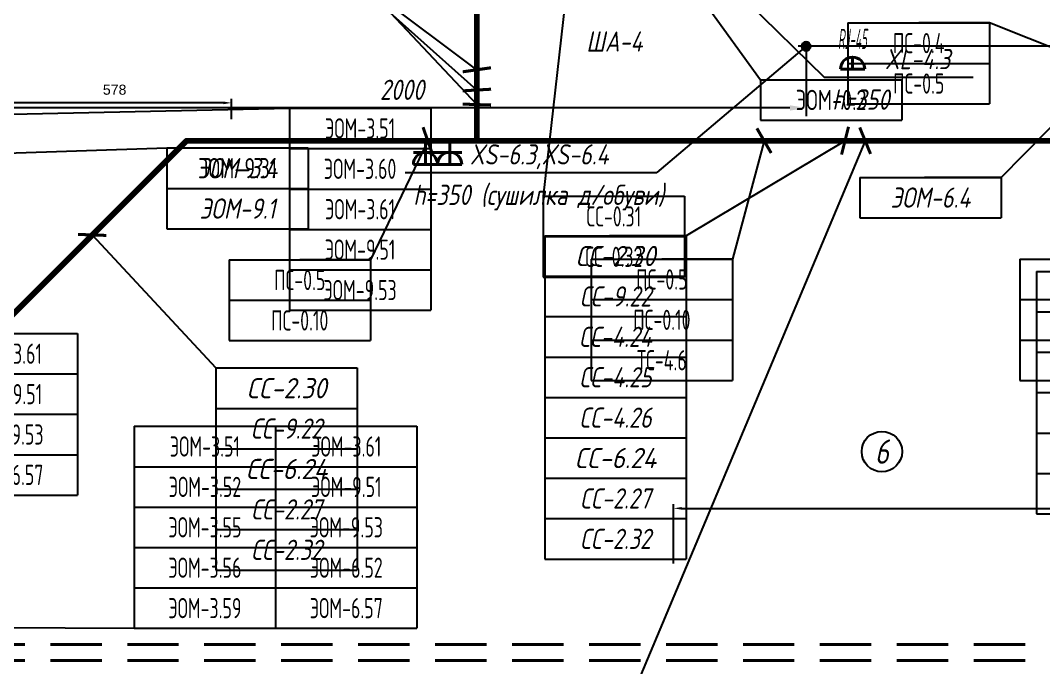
# Model space of a CAD drawing. Header units: millimetres. Extents: x -8189 to 16488, y -6763 to 17206.
# Drawn here: x 8927 to 11459, y 8733 to 10334 of the extents above; entities that cross this region are included whole.
import ezdxf
from ezdxf.enums import TextEntityAlignment as Align

# ---------------------------------------------------------------- set-up
doc = ezdxf.new("R2010")
doc.units = ezdxf.units.MM
doc.linetypes.add('DASHED', pattern=[19.05, 12.7, -6.35])
for name, color, linetype in [('01 Экспликация', 7, 'Continuous'), ('02 Розетки', 7, 'Continuous'), ('03 Стационарное ЭО', 7, 'Continuous'), ('04 Освещение', 7, 'Continuous'), ('05 Слаботочка', 7, 'Continuous'), ('06 Авт-ка климата', 7, 'Continuous'), ('08 Пож. и техн. сигн.', 7, 'Continuous'), ('13 Трассы и коробки слаботочки', 7, 'Continuous'), ('14 Лотки', 7, 'Continuous')]:
    doc.layers.add(name, color=color, linetype=linetype)
doc.layers.add('11 Привязка размеры', color=7, linetype='Continuous', plot=False)
doc.styles.add('GOST typeA', font='GOST_A.TTF')
doc.styles.get("Standard").update_dxf_attribs({"font": 'arial.ttf'})
doc.styles.add('ГОСТ-ISOCPEUR', font='isocpeui.ttf', dxfattribs={"width": 0.8})
doc.linetypes.add('220V_LINE', pattern='A,0.2,-0.05,["~220V",Standard,S=0.1,R=0,X=0,Y=-0.05],-0.4,0.1', length=0.75)
doc.dimstyles.new('ISO-25', dxfattribs={"dimtxt": 2.5, "dimasz": 2.5, "dimexe": 1.25, "dimexo": 0.625, "dimtad": 1, "dimtxsty": 'Standard', "dimcen": 2.5, "dimadec": 0, "dimazin": 0, "dimtfac": 1, "dimtmove": 0, "dimatfit": 3, "dimfxl": 1, "dimarcsym": 0})

# ---------------------------------------------------------------- blocks, each defined once
blk = doc.blocks.new('*D134')
at = {"layer": '11 Привязка размеры', "color": 0, "lineweight": -2}
for p, q in [((8871.2, 10270.1), (8871.2, 10097.5)), ((10871.7, 10270.1), (10871.7, 10097.5)), ((10831.7, 10117.5), (8911.2, 10117.5))]:
    blk.add_line(p, q, dxfattribs=at)
at = {"layer": '11 Привязка размеры', "color": 0}
for points in [[(8911.2, 10124.2), (8911.2, 10110.9), (8871.2, 10117.5)], [(10831.7, 10110.9), (10831.7, 10124.2), (10871.7, 10117.5)]]:
    blk.add_solid(points, dxfattribs=at)
at = {"layer": 'Defpoints', "color": 0}
for p in [(8871.2, 10270.1), (10871.7, 10270.1), (8871.2, 10117.5)]:
    blk.add_point(p, dxfattribs=at)
at = {"layer": '11 Привязка размеры', "color": 0, "insert": (9871.5, 10162.5), "char_height": 50, "attachment_point": 5, "style": 'ГОСТ-ISOCPEUR'}
blk.add_mtext('2000', dxfattribs=at)
blk = doc.blocks.new('розетка скрытая трехполюсная')
at = {"color": 0, "lineweight": -2}
for p, q in [((0, 0), (0, 3)), ((-1.5, 1.5), (1.5, 1.5)), ((-1.5, 0), (1.5, 0))]:
    blk.add_line(p, q, dxfattribs=at)
blk.add_arc((0, 0), 1.5, 0, 180, dxfattribs=at)
blk = doc.blocks.new('розетка RJ-45')
at = {"color": 0, "lineweight": -2}
for p, q in [((0, 0), (0, 1.5)), ((-1.5, 0), (1.5, 0))]:
    blk.add_line(p, q, dxfattribs=at)
blk.add_arc((0, 0), 1.5, 0, 180, dxfattribs=at)
at = {"color": 0, "lineweight": -2, "style": 'ГОСТ-ISOCPEUR', "width": 0.4}
blk.add_text('RJ-45', height=2.5, dxfattribs=at).set_placement((0, 2.5), align=Align.CENTER)
blk = doc.blocks.new('*T213')
at = {"layer": '02 Розетки', "color": 0, "lineweight": -2}
for p, q in [((0, 0), (350, 0)), ((0, 0), (0, -200)), ((350, 0), (350, -200)), ((0, -100), (350, -100)), ((0, -200), (350, -200))]:
    blk.add_line(p, q, dxfattribs=at)
at = {"layer": '02 Розетки', "color": 0, "char_height": 50, "width": 330, "attachment_point": 5, "style": 'ГОСТ-ISOCPEUR'}
for s, insert in [('{ЭОМ-3.4}', (175, -50)), ('{ЭОМ-9.1}', (175, -150))]:
    blk.add_mtext(s, dxfattribs=dict(at, insert=insert))
blk = doc.blocks.new('*T226')
at = {"layer": '02 Розетки', "color": 0, "lineweight": -2}
for p, q in [((0, 0), (350, 0)), ((0, 0), (0, -100)), ((350, 0), (350, -100)), ((0, -100), (350, -100))]:
    blk.add_line(p, q, dxfattribs=at)
at = {"layer": '02 Розетки', "color": 0, "insert": (175, -50), "char_height": 50, "width": 330, "attachment_point": 5, "style": 'ГОСТ-ISOCPEUR'}
blk.add_mtext('{ЭОМ-6.4}', dxfattribs=at)
blk = doc.blocks.new('*T281')
at = {"layer": '03 Стационарное ЭО', "color": 0, "lineweight": -2}
for p, q in [((0, 0), (350, 0)), ((0, 0), (0, -100)), ((350, 0), (350, -100)), ((0, -100), (350, -100))]:
    blk.add_line(p, q, dxfattribs=at)
at = {"layer": '03 Стационарное ЭО', "color": 0, "insert": (175, -50), "char_height": 50, "width": 330, "attachment_point": 5, "style": 'GOST typeA'}
blk.add_mtext('{\\W0.9;ЭОМ-9.31}', dxfattribs=at)
blk = doc.blocks.new('*T347')
at = {"layer": '04 Освещение', "color": 0, "lineweight": -2}
for p, q in [((0, 0), (350, 0)), ((0, 0), (0, -500)), ((350, 0), (350, -500)), ((0, -100), (350, -100)), ((0, -200), (350, -200)), ((0, -300), (350, -300)), ((0, -400), (350, -400)), ((0, -500), (350, -500))]:
    blk.add_line(p, q, dxfattribs=at)
at = {"layer": '04 Освещение', "color": 0, "char_height": 50, "width": 330, "attachment_point": 5, "style": 'GOST typeA'}
for s, insert in [('{\\W0.8;ЭОМ-3.51}', (175, -50)), ('{\\W0.8;ЭОМ-3.60}', (175, -150)), ('{\\W0.8;ЭОМ-3.61}', (175, -250)), ('{\\W0.8;ЭОМ-9.51}', (175, -350)), ('{\\W0.8;ЭОМ-9.53}', (175, -450))]:
    blk.add_mtext(s, dxfattribs=dict(at, insert=insert))
blk = doc.blocks.new('*T395')
at = {"layer": '04 Освещение', "color": 0, "lineweight": -2}
for p, q in [((0, 0), (350, 0)), ((0, 0), (0, -500)), ((350, 0), (350, -500)), ((0, -100), (350, -100)), ((0, -200), (350, -200)), ((0, -300), (350, -300)), ((0, -400), (350, -400)), ((0, -500), (350, -500))]:
    blk.add_line(p, q, dxfattribs=at)
at = {"layer": '04 Освещение', "color": 0, "char_height": 50, "width": 330, "attachment_point": 5, "style": 'GOST typeA'}
for s, insert in [('{\\W0.8;ЭОМ-3.51}', (175, -50)), ('{\\W0.8;ЭОМ-3.52}', (175, -150)), ('{\\W0.8;ЭОМ-3.55}', (175, -250)), ('{\\W0.8;ЭОМ-3.56}', (175, -350)), ('{\\W0.8;ЭОМ-3.59}', (175, -450))]:
    blk.add_mtext(s, dxfattribs=dict(at, insert=insert))
blk = doc.blocks.new('*T427')
at = {"layer": '04 Освещение', "color": 0, "lineweight": -2}
for p, q in [((0, 0), (350, 0)), ((0, 0), (0, -400)), ((350, 0), (350, -400)), ((0, -100), (350, -100)), ((0, -200), (350, -200)), ((0, -300), (350, -300)), ((0, -400), (350, -400))]:
    blk.add_line(p, q, dxfattribs=at)
at = {"layer": '04 Освещение', "color": 0, "char_height": 50, "width": 330, "attachment_point": 5, "style": 'GOST typeA'}
for s, insert in [('{\\W0.8;ЭОМ-3.61}', (175, -50)), ('{\\W0.8;ЭОМ-9.51}', (175, -150)), ('{\\W0.8;ЭОМ-9.53}', (175, -250)), ('{\\W0.8;ЭОМ-6.57}', (175, -350))]:
    blk.add_mtext(s, dxfattribs=dict(at, insert=insert))
blk = doc.blocks.new('*T428')
at = {"layer": '04 Освещение', "color": 0, "lineweight": -2}
for p, q in [((0, 0), (350, 0)), ((0, 0), (0, -500)), ((350, 0), (350, -500)), ((0, -100), (350, -100)), ((0, -200), (350, -200)), ((0, -300), (350, -300)), ((0, -400), (350, -400)), ((0, -500), (350, -500))]:
    blk.add_line(p, q, dxfattribs=at)
at = {"layer": '04 Освещение', "color": 0, "char_height": 50, "width": 330, "attachment_point": 5, "style": 'GOST typeA'}
for s, insert in [('{\\W0.8;ЭОМ-3.61}', (175, -50)), ('{\\W0.8;ЭОМ-9.51}', (175, -150)), ('{\\W0.8;ЭОМ-9.53}', (175, -250)), ('{\\W0.8;ЭОМ-6.52}', (175, -350)), ('{\\W0.8;ЭОМ-6.57}', (175, -450))]:
    blk.add_mtext(s, dxfattribs=dict(at, insert=insert))
blk = doc.blocks.new('*T444')
at = {"layer": '03 Стационарное ЭО', "color": 0, "lineweight": -2}
for p, q in [((0, 0), (350, 0)), ((0, 0), (0, -100)), ((350, 0), (350, -100)), ((0, -100), (350, -100))]:
    blk.add_line(p, q, dxfattribs=at)
at = {"layer": '03 Стационарное ЭО', "color": 0, "insert": (175, -50), "char_height": 50, "width": 330, "attachment_point": 5, "style": 'GOST typeA'}
blk.add_mtext('{\\W0.9;ЭОМ-0.2}', dxfattribs=at)
blk = doc.blocks.new('*T518')
at = {"layer": '06 Авт-ка климата', "color": 0, "lineweight": -2}
for p, q in [((0, 0), (700, 0)), ((0, 0), (0, -600)), ((350, 0), (350, -600)), ((700, 0), (700, -600)), ((0, -100), (700, -100)), ((0, -200), (700, -200)), ((0, -300), (700, -300)), ((0, -400), (700, -400)), ((0, -500), (700, -500)), ((0, -600), (700, -600))]:
    blk.add_line(p, q, dxfattribs=at)
at = {"layer": '06 Авт-ка климата', "color": 0, "char_height": 50, "width": 330, "attachment_point": 5, "style": 'ГОСТ-ISOCPEUR'}
for s, insert in [('{СС-7.22}', (175, -50)), ('{\\W0.9;СС-2.30}', (525, -50)), ('{СС-7.23}', (175, -150)), ('{СС-9.22}', (525, -150)), ('{\\W0.9;СС-6.24}', (175, -250)), ('{СС-8.21}', (525, -250)), ('{СС-2.27}', (175, -350)), ('{СС-8.22}', (525, -350)), ('{СС-2.32}', (175, -450)), ('{СС-8.23}', (525, -450)), ('{СС-7.21}', (525, -550))]:
    blk.add_mtext(s, dxfattribs=dict(at, insert=insert))
blk = doc.blocks.new('*T519')
at = {"layer": '06 Авт-ка климата', "color": 0, "lineweight": -2}
for p, q in [((0, 0), (350, 0)), ((0, 0), (0, -800)), ((350, 0), (350, -800)), ((0, -100), (350, -100)), ((0, -200), (350, -200)), ((0, -300), (350, -300)), ((0, -400), (350, -400)), ((0, -500), (350, -500)), ((0, -600), (350, -600)), ((0, -700), (350, -700)), ((0, -800), (350, -800))]:
    blk.add_line(p, q, dxfattribs=at)
at = {"layer": '06 Авт-ка климата', "color": 0, "char_height": 50, "width": 330, "attachment_point": 5, "style": 'ГОСТ-ISOCPEUR'}
for s, insert in [('{\\W0.9;СС-2.30}', (175, -50)), ('{СС-9.22}', (175, -150)), ('{СС-4.24}', (175, -250)), ('{СС-4.25}', (175, -350)), ('{СС-4.26}', (175, -450)), ('{\\W0.9;СС-6.24}', (175, -550)), ('{СС-2.27}', (175, -650)), ('{СС-2.32}', (175, -750))]:
    blk.add_mtext(s, dxfattribs=dict(at, insert=insert))
blk = doc.blocks.new('*T520')
at = {"layer": '06 Авт-ка климата', "color": 0, "lineweight": -2}
for p, q in [((0, 0), (350, 0)), ((0, 0), (0, -500)), ((350, 0), (350, -500)), ((0, -100), (350, -100)), ((0, -200), (350, -200)), ((0, -300), (350, -300)), ((0, -400), (350, -400)), ((0, -500), (350, -500))]:
    blk.add_line(p, q, dxfattribs=at)
at = {"layer": '06 Авт-ка климата', "color": 0, "char_height": 50, "width": 330, "attachment_point": 5, "style": 'ГОСТ-ISOCPEUR'}
for s, insert in [('{\\W0.9;СС-2.30}', (175, -50)), ('{СС-9.22}', (175, -150)), ('{\\W0.9;СС-6.24}', (175, -250)), ('{СС-2.27}', (175, -350)), ('{СС-2.32}', (175, -450))]:
    blk.add_mtext(s, dxfattribs=dict(at, insert=insert))
blk = doc.blocks.new('*T686')
at = {"layer": '05 Слаботочка', "color": 0, "lineweight": -2}
for p, q in [((0, 0), (350, 0)), ((0, 0), (0, -200)), ((350, 0), (350, -200)), ((0, -100), (350, -100)), ((0, -200), (350, -200))]:
    blk.add_line(p, q, dxfattribs=at)
at = {"layer": '05 Слаботочка', "color": 0, "char_height": 50, "width": 330, "attachment_point": 5, "style": 'GOST typeA'}
for s, insert in [('{\\W0.8;СС-0.31}', (175, -50)), ('{\\W0.8;СС-0.32}', (175, -150))]:
    blk.add_mtext(s, dxfattribs=dict(at, insert=insert))
blk = doc.blocks.new('*T746')
at = {"layer": '08 Пож. и техн. сигн.', "color": 0, "lineweight": -2}
for p, q in [((0, 0), (350, 0)), ((0, 0), (0, -300)), ((350, 0), (350, -300)), ((0, -100), (350, -100)), ((0, -200), (350, -200)), ((0, -300), (350, -300))]:
    blk.add_line(p, q, dxfattribs=at)
at = {"layer": '08 Пож. и техн. сигн.', "color": 0, "char_height": 50, "width": 330, "attachment_point": 5, "style": 'GOST typeA'}
for s, insert in [('{\\W0.8;ПС-0.4}', (175, -50)), ('{\\W0.8;ПС-0.10}', (175, -150)), ('{\\W0.8;ТС-4.6}', (175, -250))]:
    blk.add_mtext(s, dxfattribs=dict(at, insert=insert))
blk = doc.blocks.new('*T747')
at = {"layer": '08 Пож. и техн. сигн.', "color": 0, "lineweight": -2}
for p, q in [((0, 0), (350, 0)), ((0, 0), (0, -200)), ((350, 0), (350, -200)), ((0, -100), (350, -100)), ((0, -200), (350, -200))]:
    blk.add_line(p, q, dxfattribs=at)
at = {"layer": '08 Пож. и техн. сигн.', "color": 0, "char_height": 50, "width": 330, "attachment_point": 5, "style": 'GOST typeA'}
for s, insert in [('{\\W0.8;ПС-0.4}', (175, -50)), ('{\\W0.8;ПС-0.5}', (175, -150))]:
    blk.add_mtext(s, dxfattribs=dict(at, insert=insert))
blk = doc.blocks.new('*T748')
at = {"layer": '08 Пож. и техн. сигн.', "color": 0, "lineweight": -2}
for p, q in [((0, 0), (350, 0)), ((0, 0), (0, -200)), ((350, 0), (350, -200)), ((0, -100), (350, -100)), ((0, -200), (350, -200))]:
    blk.add_line(p, q, dxfattribs=at)
at = {"layer": '08 Пож. и техн. сигн.', "color": 0, "char_height": 50, "width": 330, "attachment_point": 5, "style": 'GOST typeA'}
for s, insert in [('{\\W0.8;ПС-0.5}', (175, -50)), ('{\\W0.8;ПС-0.10}', (175, -150))]:
    blk.add_mtext(s, dxfattribs=dict(at, insert=insert))
blk = doc.blocks.new('*T760')
at = {"layer": '08 Пож. и техн. сигн.', "color": 0, "lineweight": -2}
for p, q in [((0, 0), (350, 0)), ((0, 0), (0, -300)), ((350, 0), (350, -300)), ((0, -100), (350, -100)), ((0, -200), (350, -200)), ((0, -300), (350, -300))]:
    blk.add_line(p, q, dxfattribs=at)
at = {"layer": '08 Пож. и техн. сигн.', "color": 0, "char_height": 50, "width": 330, "attachment_point": 5, "style": 'GOST typeA'}
for s, insert in [('{\\W0.8;ПС-0.5}', (175, -50)), ('{\\W0.8;ПС-0.10}', (175, -150)), ('{\\W0.8;ТС-4.6}', (175, -250))]:
    blk.add_mtext(s, dxfattribs=dict(at, insert=insert))
blk = doc.blocks.new('*D801')
at = {"layer": '14 Лотки', "color": 0, "lineweight": -2}
for p, q in [((10543.7, 8990.1), (10543.7, 9136.6)), ((10563.7, 9126.6), (13981.2, 9126.6)), ((14001.2, 8776.6), (14001.2, 9136.6))]:
    blk.add_line(p, q, dxfattribs=at)
at = {"layer": '14 Лотки', "color": 0}
for points in [[(10563.7, 9130), (10563.7, 9123.3), (10543.7, 9126.6)], [(13981.2, 9123.3), (13981.2, 9130), (14001.2, 9126.6)]]:
    blk.add_solid(points, dxfattribs=at)
at = {"layer": 'Defpoints', "color": 0}
for p in [(14001.2, 9126.6), (10543.7, 8990.1), (14001.2, 8776.6)]:
    blk.add_point(p, dxfattribs=at)
at = {"layer": '14 Лотки', "color": 0, "insert": (12272.5, 9159.1), "char_height": 25, "attachment_point": 5}
blk.add_mtext('3458', dxfattribs=at)
blk = doc.blocks.new('*D818')
at = {"layer": '14 Лотки', "color": 0, "lineweight": -2}
for p, q in [((8871.2, 10089.4), (8871.2, 10140.1)), ((9449, 10089.4), (9449, 10140.1)), ((9429, 10130.1), (8891.2, 10130.1))]:
    blk.add_line(p, q, dxfattribs=at)
at = {"layer": '14 Лотки', "color": 0}
for points in [[(8891.2, 10133.5), (8891.2, 10126.8), (8871.2, 10130.1)], [(9429, 10126.8), (9429, 10133.5), (9449, 10130.1)]]:
    blk.add_solid(points, dxfattribs=at)
at = {"layer": 'Defpoints', "color": 0}
for p in [(8871.2, 10130.1), (8871.2, 10089.4), (9449, 10089.4)]:
    blk.add_point(p, dxfattribs=at)
at = {"layer": '14 Лотки', "color": 0, "insert": (9160.1, 10162.6), "char_height": 25, "attachment_point": 5}
blk.add_mtext('578', dxfattribs=at)

msp = doc.modelspace()

# ---------------------------------------------------------------- hatches: boundary and pattern name
at = {"layer": '02 Розетки'}
msp.add_hatch(color=256, dxfattribs=at).paths.add_polyline_path([(10861.7, 10270.1, 1), (10881.7, 10270.1, 1)])

# ---------------------------------------------------------------- linework, layer by layer
at = {"layer": '01 Экспликация'}
msp.add_circle((11059.3, 9267), 50, dxfattribs=at)
at = {"layer": '02 Розетки'}
for p in [(10871.7, 10270.1), (9879.5, 9957.6)]:
    msp.add_line(p, (10502.4, 9957.6), dxfattribs=at)
at = {"layer": '02 Розетки', "linetype": '220V_LINE', "ltscale": 200, "flags": 128}
msp.add_lwpolyline([(12141.9, 10270.1), (10851.7, 10270.1)], dxfattribs=at)
at = {"layer": '02 Розетки', "lineweight": 40}
msp.add_circle((10871.7, 10270.1), 10, dxfattribs=at)
at = {"layer": '05 Слаботочка'}
for p, q in [((10726.2, 10380.1), (10916.7, 10193.4)), ((10916.7, 10193.4), (11285.3, 10193.4))]:
    msp.add_line(p, q, dxfattribs=at)
at = {"layer": '06 Авт-ка климата', "linetype": 'DASHED', "lineweight": 40, "ltscale": 10}
for points in [[(13128.5, 8789.7), (8730.1, 8789.7), (8730.1, 10308.5)], [(13128.5, 8749.7), (7674.7, 8749.7), (6536.9, 8749.7)]]:
    msp.add_lwpolyline(points, dxfattribs=at)
at = {"layer": '13 Трассы и коробки слаботочки', "lineweight": 100}
for points in [[(10056.7, 14207.6), (10056.7, 10036.5)], [(13150.1, 8746.4), (13150.1, 9484.9), (12598.5, 10036.5), (9337.6, 10036.5), (8871.2, 9570.1), (4491.2, 9570.1)]]:
    msp.add_lwpolyline(points, dxfattribs=at)

# ---------------------------------------------------------------- block references
for name, p in [('*T747', (10975.4, 10327.9)), ('*T444', (10758.5, 10187.3)), ('*T347', (9592.6, 10116.9)), ('*T213', (9289.4, 10018.5)), ('*T281', (9289.4, 10018.5)), ('*T226', (11004.6, 9945.7)), ('*T686', (10220.8, 9899.1)), ('*T519', (10225, 9801.1)), ('*T748', (9443.2, 9741.6)), ('*T760', (10339.6, 9743.1)), ('*T746', (11400.6, 9743.1)), ('*T518', (11442.2, 9713)), ('*T427', (8718.3, 9559.3)), ('*T520', (9410.8, 9474)), ('*T395', (9208.5, 9329.7)), ('*T428', (9558.5, 9329.7))]:
    msp.add_blockref(name, p)
at = {"layer": '02 Розетки', "color": 1, "lineweight": 40, "xscale": 20, "yscale": 20, "zscale": 20}
for p in [(9929.5, 9977.6), (9989.5, 9977.6)]:
    msp.add_blockref('розетка скрытая трехполюсная', p, dxfattribs=at)
at = {"layer": '05 Слаботочка', "color": 6, "lineweight": 40, "xscale": 20, "yscale": 20, "zscale": 20}
msp.add_blockref('розетка RJ-45', (10986.7, 10213.4), dxfattribs=at)

# ---------------------------------------------------------------- texts
at = {"linetype": 'Continuous', "style": 'ГОСТ-ISOCPEUR', "width": 0.8}
msp.add_text('ША-4', height=50, dxfattribs=at).set_placement((10327.5, 10256.9))
at = {"layer": '01 Экспликация', "style": 'ГОСТ-ISOCPEUR', "width": 0.8}
msp.add_text('6', height=60, dxfattribs=at).set_placement((11059.3, 9267), align=Align.MIDDLE)
at = {"layer": '02 Розетки', "linetype": 'Continuous', "style": 'ГОСТ-ISOCPEUR', "width": 0.8}
for s, p in [('XS-6.3,XS-6.4', (10039.5, 9977.6)), ('h=350 (сушилка д/обуви)', (9899.5, 9877.5))]:
    msp.add_text(s, height=50, dxfattribs=at).set_placement(p)
at = {"layer": '05 Слаботочка', "linetype": 'Continuous', "style": 'ГОСТ-ISOCPEUR', "width": 0.8}
for s, p in [('XL-4.3', (11066.7, 10213.4)), ('h=350', (10936.7, 10113.3))]:
    msp.add_text(s, height=50, dxfattribs=at).set_placement(p)

# ---------------------------------------------------------------- dimensions: what is measured, and where the dimension line sits
at = {"layer": '11 Привязка размеры'}
dim = msp.add_linear_dim(base=(8871.2344, 10117.5478), p1=(10871.6909, 10270.1153), p2=(8871.2344, 10270.1153), dimstyle='ISO-25', override={"dimtxt": 50, "dimasz": 40, "dimexe": 20, "dimexo": 0, "dimgap": 20, "dimdec": 0, "dimtxsty": 'ГОСТ-ISOCPEUR'}, dxfattribs=at)
dim.commit()
dim.dimension.update_dxf_attribs({"geometry": '*D134', "text_midpoint": (9871.4626, 10162.5478)})
at = {"layer": '14 Лотки'}
dim = msp.add_linear_dim(base=(8871.2, 10130.1), p1=(9449, 10089.4), p2=(8871.2, 10089.4), dimstyle='ISO-25', override={"dimtxt": 25, "dimasz": 20, "dimexe": 10, "dimexo": 0, "dimgap": 20, "dimdec": 0}, dxfattribs=at)
dim.commit()
dim.dimension.update_dxf_attribs({"geometry": '*D818', "text_midpoint": (9160.1, 10162.6)})
dim = msp.add_linear_dim(base=(14001.2344026, 9126.631512), p1=(10543.7344026, 8990.1152621), p2=(14001.2344026, 8776.6152621), dimstyle='ISO-25', override={"dimtxt": 25, "dimasz": 20, "dimexe": 10, "dimexo": 0, "dimgap": 20, "dimdec": 0}, dxfattribs=at)
dim.commit()
dim.dimension.update_dxf_attribs({"geometry": '*D801', "text_midpoint": (12272.4844026, 9126.631512), "dimtype": 160})

# ---------------------------------------------------------------- leaders
at = {"layer": '02 Розетки'}
for points in [[(11673.3, 10270.1), (11354.6, 9945.7), (11164.5, 9945.7)], [(8701.2, 9999.7), (9289.4, 10018.5), (9464.4, 10018.5)]]:
    msp.add_leader(points, dimstyle='ISO-25', override={"dimasz": 50, "dimgap": 1, "dimtad": 0, "dimldrblk": 'ArchTick'}, dxfattribs=at)
at = {"layer": '03 Стационарное ЭО'}
for points in [[(10622.7, 10375.3), (10758.5, 10187.3), (10933.5, 10187.3)], [(8701.2, 9999.7), (9289.4, 10018.5), (9464.4, 10018.5)]]:
    msp.add_leader(points, dimstyle='ISO-25', override={"dimasz": 50, "dimgap": 1, "dimtad": 0, "dimldrblk": 'ArchTick'}, dxfattribs=at)
at = {"layer": '04 Освещение'}
for points in [[(8701.2, 10098.1), (9592.6, 10116.9), (9767.6, 10116.9)], [(7851.2, 8836.3), (9208.5, 8829.7), (9383.5, 8829.7)]]:
    msp.add_leader(points, dimstyle='ISO-25', override={"dimasz": 50, "dimgap": 1, "dimtad": 0, "dimldrblk": 'ArchTick'}, dxfattribs=at)
at = {"layer": '05 Слаботочка'}
for points in [[(10056.7, 10212), (9699.6, 10479.7), (9524.6, 10479.7)], [(10275.5, 10380.1), (10220.8, 9899.1), (10395.8, 9899.1)], [(11017.8, 10036.5), (10235.2, 8173.8), (10045.1, 8173.8)], [(12874.3, 9760.7), (11446.4, 8173.8), (11256.3, 8173.8)], [(8697.6, 9570.1), (9039.5, 7060.5), (9214.5, 7060.5)]]:
    msp.add_leader(points, dimstyle='ISO-25', override={"dimasz": 50, "dimgap": 1, "dimtad": 0, "dimldrblk": 'ArchTick'}, dxfattribs=at)
at = {"layer": '06 Авт-ка климата'}
for points in [[(10056.7, 10161.9), (9698.3, 10481.7), (9523.3, 10481.7)], [(10968.1, 10036.5), (10575, 9801.1), (10384.9, 9801.1)], [(9104.4, 9803.3), (9410.8, 9474), (9585.8, 9474)]]:
    msp.add_leader(points, dimstyle='ISO-25', override={"dimasz": 50, "dimgap": 1, "dimtad": 0, "dimldrblk": 'ArchTick'}, dxfattribs=at)
at = {"layer": '08 Пож. и техн. сигн.'}
for points in [[(10056.7, 10125.9), (9793.2, 10406.6), (9618.2, 10406.6)], [(11578.2, 10227.3), (11325.4, 10327.9), (11150.4, 10327.9)], [(9935.1, 10036.5), (9793.2, 9741.6), (9618.2, 9741.6)], [(10767.6, 10036.5), (10689.6, 9743.1), (10514.6, 9743.1)]]:
    msp.add_leader(points, dimstyle='ISO-25', override={"dimasz": 50, "dimgap": 1, "dimtad": 0, "dimldrblk": 'ArchTick'}, dxfattribs=at)

doc.saveas('drawing.dxf')
